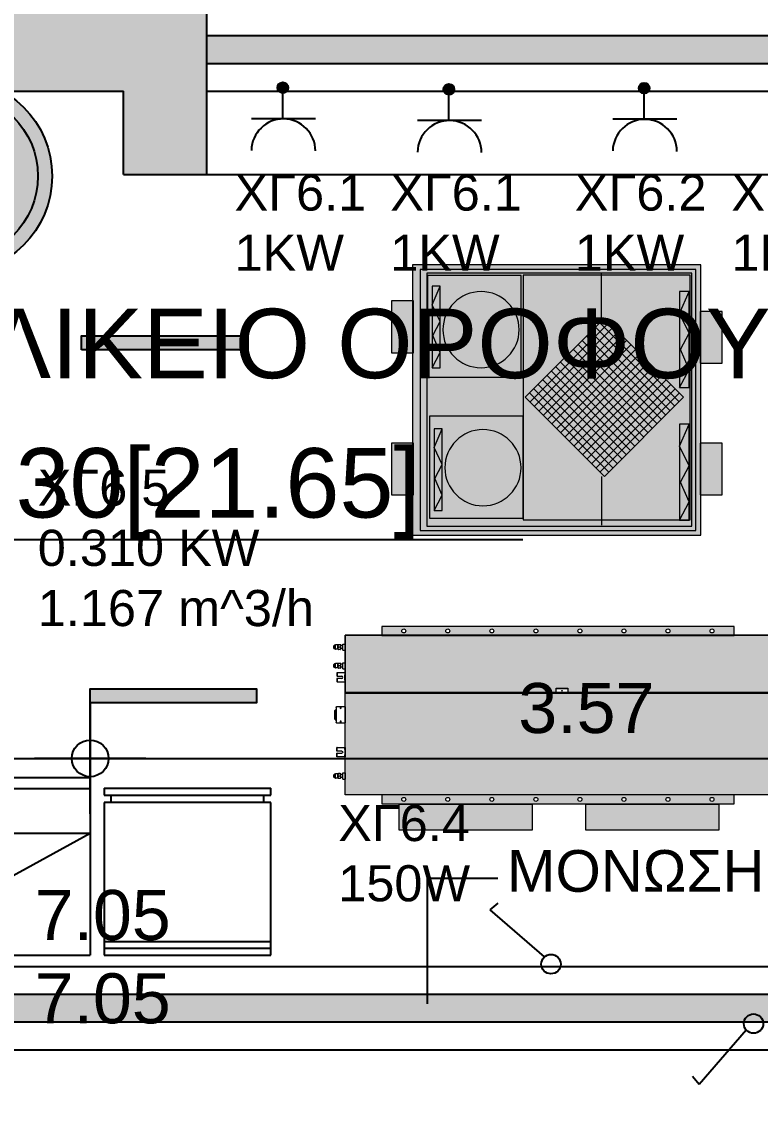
# Model space of a CAD drawing. Header units: metres. Extents: x -11 to 85, y -301 to 135.
# Drawn here: x 18.307 to 20.965, y 25.897 to 29.797 of the extents above; entities that cross this region are included whole.
import ezdxf

# ---------------------------------------------------------------- set-up
doc = ezdxf.new("R2010")
doc.units = ezdxf.units.M
doc.header["$LTSCALE"] = 0.036
doc.header["$PDMODE"] = 2
for name, color, linetype in [('arxitek corofos', 252, 'Continuous'), ('DIMBLK', 252, 'Continuous'), ('Epipla', 252, 'Continuous'), ('hatch color', 252, 'Continuous'), ('HLEK-SYMBOL', 3, 'Continuous'), ('HLEK_FL001_SYMBOLS', 230, 'Continuous'), ('KYKLOFORHTES', 152, 'Continuous'), ('Parathira', 252, 'Continuous'), ('SYMBOLA', 160, 'Continuous')]:
    doc.layers.add(name, color=color, linetype=linetype)
for name, color, linetype, lineweight in [('axel', 170, 'Continuous', 0), ('fan enallaktis', 162, 'Continuous', 0), ('fan enallaktis hatch', 141, 'Continuous', 0), ('fan klima vrv kanalati', 170, 'Continuous', 0)]:
    doc.layers.add(name, color=color, linetype=linetype, lineweight=lineweight)
doc.styles.add('COMU-N', font='arial.ttf')
doc.styles.get("Standard").update_dxf_attribs({"font": 'arial.ttf'})
doc.dimstyles.new('CADWDOT', dxfattribs={"dimscale": 0.1, "dimtxt": 1.8, "dimasz": 0.08, "dimexe": 2, "dimexo": 0, "dimgap": 0.09, "dimtad": 0, "dimrnd": 0.001, "dimzin": 0, "dimdsep": 46, "dimtxsty": 'Standard', "dimblk1": 'ARTDIM', "dimblk2": 'ARTDIM', "dimsah": 1, "dimcen": 0.09, "dimdle": 0.05, "dimse1": 1, "dimse2": 1, "dimadec": 0, "dimazin": 0, "dimtfac": 1, "dimtmove": 0, "dimatfit": 3, "dimldrblk": 'ARTDIM', "dimfxl": 2, "dimtvp": 0.9999, "dimtolj": 1, "dimtzin": 0, "dimarcsym": 0})

# ---------------------------------------------------------------- blocks, each defined once
blk = doc.blocks.new('ARTDIM')
at = {"layer": 'DIMBLK'}
for p, q in [((0, -24.9975), (0, 24.9975)), ((-24.9975, 0), (24.9975, 0))]:
    blk.add_line(p, q, dxfattribs=at)
blk.add_circle((0, 0), 8.25, dxfattribs=at)
blk = doc.blocks.new('*D525')
at = {"layer": 'arxitek corofos', "color": 0, "lineweight": -2}
blk.add_line((15.7617, 27.146), (18.5457, 27.146), dxfattribs=at)
at = {"layer": 'Defpoints', "color": 0, "transparency": 16777216}
for p in [(18.5537, 27.146), (15.7537, 27.0374), (18.5537, 27.0374)]:
    blk.add_point(p, dxfattribs=at)
at = {"layer": 'arxitek corofos', "color": 0, "lineweight": -2, "xscale": 0.008, "yscale": 0.008, "zscale": 0.008, "rotation": 180}
blk.add_blockref('ARTDIM', (15.7537, 27.146), dxfattribs=at)
at = {"layer": 'arxitek corofos', "color": 0, "lineweight": -2, "xscale": 0.008, "yscale": 0.008, "zscale": 0.008}
blk.add_blockref('ARTDIM', (18.5537, 27.146), dxfattribs=at)
at = {"layer": 'arxitek corofos', "color": 0, "insert": (17.1537, 27.326), "char_height": 0.18, "attachment_point": 5}
blk.add_mtext('\\A1;2.80', dxfattribs=at)
blk = doc.blocks.new('*D526')
at = {"layer": 'arxitek corofos', "color": 0, "lineweight": -2}
blk.add_line((18.5617, 27.146), (22.1157, 27.146), dxfattribs=at)
at = {"layer": 'Defpoints', "color": 0, "transparency": 16777216}
for p in [(22.1237, 27.146), (18.5537, 27.0774), (22.1237, 26.8724)]:
    blk.add_point(p, dxfattribs=at)
at = {"layer": 'arxitek corofos', "color": 0, "lineweight": -2, "xscale": 0.008, "yscale": 0.008, "zscale": 0.008, "rotation": 180}
blk.add_blockref('ARTDIM', (18.5537, 27.146), dxfattribs=at)
at = {"layer": 'arxitek corofos', "color": 0, "lineweight": -2, "xscale": 0.008, "yscale": 0.008, "zscale": 0.008}
blk.add_blockref('ARTDIM', (22.1237, 27.146), dxfattribs=at)
at = {"layer": 'arxitek corofos', "color": 0, "insert": (20.3387, 27.326), "char_height": 0.18, "attachment_point": 5}
blk.add_mtext('\\A1;3.57', dxfattribs=at)
blk = doc.blocks.new('A$C31130B1D')
at = {"layer": 'Epipla'}
for p, q in [((0, 0), (0.6, 0)), ((0, -0.55), (0, 0)), ((0.6, 0), (0.6, -0.55)), ((0, -0.025), (0.6, -0.025)), ((0, -0.05), (0.6, -0.05)), ((0.6, -0.55), (0, -0.55)), ((0, -0.601), (0, -0.576)), ((0, -0.576), (0.6, -0.576)), ((0.025, -0.55), (0.025, -0.576)), ((0.575, -0.55), (0.575, -0.576)), ((0.6, -0.576), (0.6, -0.601)), ((0, -0.601), (0.6, -0.601))]:
    blk.add_line(p, q, dxfattribs=at)
blk = doc.blocks.new('A$C0C6F19BE')
at = {"layer": 'Epipla'}
for p, q in [((0.68, 0.68), (3.48, 0.68)), ((3.48, 0.68), (3.48, 0.04)), ((0.64, 0.64), (3.48, 0.64)), ((0.68, 0.48), (3.48, 0.48)), ((2.68, 0.04), (3.48, 0.48)), ((0.04, 0.04), (3.48, 0.04))]:
    blk.add_line(p, q, dxfattribs=at)
at = {"layer": 'Parathira', "xscale": -1, "rotation": 180}
blk.add_blockref('A$C31130B1D', (3.53, 0.04), dxfattribs=at)
blk = doc.blocks.new('gJ6_a14')
at = {"linetype": 'Continuous'}
for p, q in [((-0.1176, 0.1119), (0.113, 0.1119)), ((0, 0.1119), (0, 0))]:
    blk.add_line(p, q, dxfattribs=at)
blk.add_arc((-0.0023, 0.2279), 0.1153, 180, 358.9566, dxfattribs=at)
blk = doc.blocks.new('*X1779')
at = {"color": 0}
for p, q in [((15.598, 2.587), (15.737, 2.727)), ((15.598, 2.622), (15.702, 2.727)), ((15.601, 2.607), (15.609, 2.616)), ((15.604, 2.646), (15.605, 2.647)), ((15.605, 2.559), (15.765, 2.719)), ((15.605, 2.577), (15.614, 2.585)), ((15.609, 2.652), (15.618, 2.66)), ((15.611, 2.547), (15.618, 2.554)), ((15.614, 2.621), (15.623, 2.63)), ((15.617, 2.536), (15.789, 2.707)), ((15.618, 2.59), (15.627, 2.599)), ((15.623, 2.665), (15.631, 2.674)), ((15.623, 2.559), (15.631, 2.568)), ((15.627, 2.634), (15.636, 2.643)), ((15.627, 2.528), (15.636, 2.537)), ((15.631, 2.603), (15.64, 2.612)), ((15.633, 2.516), (15.808, 2.691)), ((15.636, 2.678), (15.645, 2.687)), ((15.636, 2.572), (15.645, 2.581)), ((15.64, 2.647), (15.649, 2.656)), ((15.64, 2.541), (15.649, 2.55)), ((15.645, 2.616), (15.654, 2.625)), ((15.645, 2.51), (15.654, 2.519)), ((15.649, 2.691), (15.658, 2.7)), ((15.649, 2.585), (15.658, 2.594)), ((15.653, 2.501), (15.824, 2.672)), ((15.654, 2.66), (15.662, 2.669)), ((15.654, 2.554), (15.662, 2.563)), ((15.658, 2.63), (15.667, 2.638)), ((15.658, 2.523), (15.667, 2.532)), ((15.662, 2.705), (15.671, 2.714)), ((15.662, 2.599), (15.671, 2.607)), ((15.664, 2.494), (15.671, 2.501)), ((15.667, 2.674), (15.676, 2.683)), ((15.667, 2.568), (15.676, 2.577)), ((15.671, 2.643), (15.68, 2.652)), ((15.671, 2.537), (15.68, 2.546)), ((15.676, 2.718), (15.678, 2.721)), ((15.676, 2.489), (15.836, 2.648)), ((15.676, 2.612), (15.685, 2.621)), ((15.676, 2.506), (15.685, 2.515)), ((15.68, 2.687), (15.689, 2.696)), ((15.68, 2.581), (15.689, 2.59)), ((15.685, 2.656), (15.693, 2.665)), ((15.685, 2.55), (15.693, 2.559)), ((15.689, 2.625), (15.698, 2.634)), ((15.689, 2.519), (15.698, 2.528)), ((15.693, 2.7), (15.702, 2.709)), ((15.693, 2.594), (15.702, 2.603)), ((15.698, 2.669), (15.707, 2.678)), ((15.698, 2.563), (15.707, 2.572)), ((15.702, 2.638), (15.711, 2.647)), ((15.702, 2.532), (15.711, 2.541)), ((15.705, 2.482), (15.843, 2.62)), ((15.707, 2.714), (15.715, 2.722)), ((15.707, 2.607), (15.715, 2.616)), ((15.707, 2.501), (15.715, 2.51)), ((15.711, 2.683), (15.72, 2.691)), ((15.711, 2.577), (15.72, 2.585)), ((15.715, 2.652), (15.724, 2.66)), ((15.715, 2.546), (15.724, 2.554)), ((15.72, 2.727), (15.721, 2.728)), ((15.72, 2.621), (15.729, 2.63)), ((15.72, 2.515), (15.729, 2.523)), ((15.724, 2.696), (15.733, 2.705)), ((15.724, 2.59), (15.733, 2.599)), ((15.729, 2.665), (15.738, 2.674)), ((15.729, 2.559), (15.738, 2.568)), ((15.733, 2.634), (15.742, 2.643)), ((15.733, 2.528), (15.742, 2.537)), ((15.738, 2.709), (15.746, 2.718)), ((15.738, 2.603), (15.746, 2.612)), ((15.738, 2.497), (15.746, 2.506)), ((15.741, 2.482), (15.842, 2.584)), ((15.742, 2.678), (15.751, 2.687)), ((15.742, 2.572), (15.751, 2.581)), ((15.746, 2.647), (15.755, 2.656)), ((15.746, 2.541), (15.755, 2.55)), ((15.751, 2.722), (15.752, 2.724)), ((15.751, 2.616), (15.76, 2.625)), ((15.751, 2.51), (15.76, 2.519)), ((15.755, 2.691), (15.764, 2.7)), ((15.755, 2.585), (15.764, 2.594)), ((15.76, 2.66), (15.768, 2.669)), ((15.76, 2.554), (15.768, 2.563)), ((15.764, 2.63), (15.773, 2.638)), ((15.764, 2.523), (15.773, 2.532)), ((15.768, 2.705), (15.777, 2.714)), ((15.768, 2.599), (15.777, 2.607)), ((15.768, 2.493), (15.777, 2.501)), ((15.773, 2.674), (15.782, 2.683)), ((15.773, 2.568), (15.782, 2.577)), ((15.777, 2.643), (15.786, 2.652)), ((15.777, 2.537), (15.786, 2.546)), ((15.782, 2.612), (15.791, 2.621)), ((15.782, 2.506), (15.791, 2.515)), ((15.786, 2.687), (15.795, 2.696)), ((15.786, 2.581), (15.795, 2.59)), ((15.791, 2.656), (15.799, 2.665)), ((15.791, 2.55), (15.799, 2.559)), ((15.795, 2.625), (15.804, 2.634)), ((15.795, 2.519), (15.804, 2.528)), ((15.799, 2.594), (15.808, 2.603)), ((15.804, 2.669), (15.813, 2.678)), ((15.804, 2.563), (15.813, 2.572)), ((15.808, 2.638), (15.817, 2.647)), ((15.808, 2.532), (15.817, 2.541)), ((15.813, 2.607), (15.822, 2.616)), ((15.817, 2.577), (15.826, 2.585)), ((15.822, 2.652), (15.83, 2.66)), ((15.822, 2.546), (15.83, 2.554)), ((15.826, 2.621), (15.835, 2.63)), ((15.83, 2.59), (15.839, 2.599)), ((15.835, 2.559), (15.835, 2.56)), ((15.839, 2.634), (15.84, 2.635)), ((15.844, 2.603), (15.844, 2.603)), ((15.693, 2.488), (15.702, 2.497)), ((15.724, 2.484), (15.733, 2.493))]:
    blk.add_line(p, q, dxfattribs=at)
blk = doc.blocks.new('GJ6_A78')
at = {"layer": 'HLEK-SYMBOL', "color": 0, "linetype": 'Continuous'}
blk.add_circle((0, 0), 0.0989, dxfattribs=at)
at = {"layer": 'HLEK-SYMBOL', "color": 0, "xscale": 0.8, "yscale": 0.8, "zscale": 0.8}
blk.add_blockref('*X1779', (-12.576, -2.084), dxfattribs=at)
blk = doc.blocks.new('priza')
at = {"layer": 'HLEK_FL001_SYMBOLS', "rotation": 180}
blk.add_blockref('gJ6_a14', (87.4, -100.4952), dxfattribs=at)
at = {"layer": 'HLEK_FL001_SYMBOLS', "xscale": 0.1951472641207488, "yscale": 0.1951472641207488, "zscale": 0.1951472641207488}
blk.add_blockref('GJ6_A78', (87.4, -100.4953), dxfattribs=at)
blk = doc.blocks.new('*D1881')
at = {"layer": 'Defpoints', "color": 0, "transparency": 16777216}
for p in [(22.1237, 26.0974), (22.1237, 26.0974), (15.0737, 26.0894)]:
    blk.add_point(p, dxfattribs=at)
at = {"layer": 'HLEK_FL001_SYMBOLS', "color": 0, "lineweight": -2, "transparency": 16777216}
blk.add_line((15.0817, 26.0974), (22.1157, 26.0974), dxfattribs=at)
at = {"layer": 'HLEK_FL001_SYMBOLS', "color": 0, "lineweight": -2, "transparency": 16777216, "xscale": 0.008, "yscale": 0.008, "zscale": 0.008, "rotation": 180}
blk.add_blockref('ARTDIM', (15.0737, 26.0974), dxfattribs=at)
at = {"layer": 'HLEK_FL001_SYMBOLS', "color": 0, "lineweight": -2, "transparency": 16777216, "xscale": 0.008, "yscale": 0.008, "zscale": 0.008}
blk.add_blockref('ARTDIM', (22.1237, 26.0974), dxfattribs=at)
at = {"layer": 'HLEK_FL001_SYMBOLS', "color": 0, "transparency": 16777216, "insert": (18.5987, 26.2811), "char_height": 0.18, "attachment_point": 5}
blk.add_mtext('\\A1;7.05', dxfattribs=at)
blk = doc.blocks.new('*D1883')
at = {"layer": 'Defpoints', "color": 0, "transparency": 16777216}
for p in [(22.1237, 26.3974), (22.1237, 26.3974), (15.0737, 26.2974)]:
    blk.add_point(p, dxfattribs=at)
at = {"layer": 'HLEK_FL001_SYMBOLS', "color": 0, "lineweight": -2, "transparency": 16777216}
blk.add_line((15.0817, 26.3974), (22.1157, 26.3974), dxfattribs=at)
at = {"layer": 'HLEK_FL001_SYMBOLS', "color": 0, "lineweight": -2, "transparency": 16777216, "xscale": 0.008, "yscale": 0.008, "zscale": 0.008, "rotation": 180}
blk.add_blockref('ARTDIM', (15.0737, 26.3974), dxfattribs=at)
at = {"layer": 'HLEK_FL001_SYMBOLS', "color": 0, "lineweight": -2, "transparency": 16777216, "xscale": 0.008, "yscale": 0.008, "zscale": 0.008}
blk.add_blockref('ARTDIM', (22.1237, 26.3974), dxfattribs=at)
at = {"layer": 'HLEK_FL001_SYMBOLS', "color": 0, "transparency": 16777216, "insert": (18.5987, 26.5811), "char_height": 0.18, "attachment_point": 5}
blk.add_mtext('\\A1;7.05', dxfattribs=at)
blk = doc.blocks.new('led 23W')
at = {"layer": 'hatch color'}
blk.add_hatch(color=181, dxfattribs=at).paths.add_polyline_path([(101.2388, -6.7734), (101.2388, -6.7234), (101.8376, -6.7234), (101.8376, -6.7734)])
at = {"layer": 'HLEK_FL001_SYMBOLS'}
blk.add_lwpolyline([(101.2388, -6.7734), (101.2388, -6.7234), (101.8376, -6.7234), (101.8376, -6.7734)], close=True, dxfattribs=at)
blk = doc.blocks.new('gJ6_a1')
at = {"linetype": 'Continuous'}
for p, q in [((-0.2193, 0.2297), (-0.191, 0.2541)), ((-0.024, 0.0608), (-0.2193, 0.2297))]:
    blk.add_line(p, q, dxfattribs=at)
blk.add_circle((-0.0005, 0.0343), 0.0349, dxfattribs=at)
blk = doc.blocks.new('A$C5A126718')
at = {"layer": 'axel'}
for p, q in [((-0.0317, 0.0343), (-0.0317, 0.0321)), ((-0.0301, 0.0343), (-0.0317, 0.0343)), ((-0.0317, 0.0321), (-0.0317, 0.0236)), ((-0.0317, 0.0321), (-0.0301, 0.0321)), ((-0.0317, 0.0236), (-0.0301, 0.0236)), ((-0.0317, 0.0236), (-0.0317, 0.0214)), ((-0.0301, 0.0214), (-0.0317, 0.0214)), ((-0.0301, 0.0129), (-0.0317, 0.0129)), ((-0.0317, 0.0129), (-0.0317, 0.0107)), ((-0.0317, 0.0107), (-0.0301, 0.0107)), ((-0.0317, 0.0107), (-0.0317, 0.0021)), ((-0.0317, 0.0021), (-0.0301, 0.0021)), ((-0.0317, 0.0021), (-0.0317, 0)), ((-0.0301, 0), (-0.0317, 0)), ((-0.0012, 0.0343), (-0.0301, 0.0343)), ((-0.0301, 0.0343), (-0.0301, 0.0321)), ((-0.0301, 0.0321), (-0.0301, 0.0236)), ((-0.0301, 0.0236), (-0.0301, 0.0214)), ((-0.0301, 0.0214), (-0.0131, 0.0214)), ((-0.0301, 0.0129), (-0.0301, 0.0107)), ((-0.0131, 0.0129), (-0.0301, 0.0129)), ((-0.0301, 0.0107), (-0.0301, 0.0021)), ((-0.0301, 0.0021), (-0.0301, 0)), ((-0.0301, 0), (-0.0012, 0)), ((-0.0012, 0.0343), (0, 0.0343)), ((-0.0012, 0.0343), (-0.0012, 0.033)), ((-0.0012, 0.033), (-0.0012, 0.03)), ((-0.0012, 0.03), (-0.0012, 0.0271)), ((-0.0012, 0.0271), (0, 0.0271)), ((-0.0012, 0.027), (-0.0012, 0.0271)), ((-0.0012, 0.0073), (-0.0012, 0.027)), ((-0.0012, 0.0071), (-0.0012, 0.0073)), ((-0.0012, 0.0071), (0, 0.0071)), ((-0.0012, 0.0071), (-0.0012, 0.0043)), ((-0.0012, 0.0043), (-0.0012, 0.0013)), ((-0.0012, 0.0013), (-0.0012, 0)), ((-0.0012, 0), (0, 0)), ((0.0004, 0.0271), (0.0004, 0.0343)), ((0.0004, 0.0271), (0.0004, 0.0343)), ((0.0004, 0.0211), (0.0004, 0.0271)), ((0.0004, 0.0211), (0.0004, 0.0271)), ((0.0004, 0.0207), (0.0004, 0.0211)), ((0.0004, 0.0207), (0.0004, 0.0211)), ((0.0004, 0.0186), (0.0004, 0.0207)), ((0.0004, 0.0186), (0.0004, 0.0207)), ((0.0004, 0.0157), (0.0004, 0.0186)), ((0.0004, 0.0157), (0.0004, 0.0186)), ((0.0004, 0.0136), (0.0004, 0.0157)), ((0.0004, 0.0136), (0.0004, 0.0157)), ((0.0004, 0.0132), (0.0004, 0.0136)), ((0.0004, 0.0132), (0.0004, 0.0136)), ((0.0004, 0.0071), (0.0004, 0.0132)), ((0.0004, 0.0071), (0.0004, 0.0132)), ((0.0004, 0), (0.0004, 0.0071)), ((0.0004, 0), (0.0004, 0.0071))]:
    blk.add_line(p, q, dxfattribs=at)
blk.add_arc((-0.0131, 0.0171), 0.00429, 270, 90, dxfattribs=at)
blk = doc.blocks.new('A$C3A54651E')
at = {"layer": 'axel'}
for p, q in [((0.0091, 0.0228), (0, 0.0228)), ((0, 0.0228), (0, 0)), ((0.0091, 0), (0, 0)), ((0.0091, 0), (0.0091, 0.0228)), ((0.0091, 0.0171), (0.0162, 0.0171)), ((0.0091, 0.0057), (0.0162, 0.0057)), ((0.0162, 0.019), (0.0166, 0.0193)), ((0.0162, 0.0038), (0.0162, 0.019)), ((0.0162, 0.0038), (0.0166, 0.0035)), ((0.0166, 0.0035), (0.0166, 0.0193)), ((0.0166, 0.0193), (0.0184, 0.0193)), ((0.0166, 0.0035), (0.0184, 0.0035)), ((0.0184, 0.02), (0.0184, 0.0199)), ((0.0184, 0.02), (0.0184, 0.02)), ((0.0184, 0.0199), (0.0184, 0.0193)), ((0.0184, 0.0193), (0.0184, 0.0153)), ((0.0184, 0.0153), (0.0184, 0.0067)), ((0.0184, 0.0067), (0.0184, 0.0035)), ((0.0184, 0.0035), (0.0184, 0.0028)), ((0.0184, 0.0028), (0.0184, 0.0028)), ((0.0191, 0.0202), (0.0254, 0.0202)), ((0.0191, 0.0197), (0.0254, 0.0197)), ((0.0191, 0.0109), (0.0254, 0.0109)), ((0.0191, 0.0026), (0.0254, 0.0026)), ((0.0262, 0.0199), (0.0262, 0.02)), ((0.0262, 0.02), (0.0262, 0.02)), ((0.0262, 0.0182), (0.0262, 0.0199)), ((0.0262, 0.0153), (0.0262, 0.0182)), ((0.0262, 0.0182), (0.0284, 0.0182)), ((0.0262, 0.0067), (0.0262, 0.0153)), ((0.0262, 0.0046), (0.0262, 0.0067)), ((0.0262, 0.0028), (0.0262, 0.0046)), ((0.0262, 0.0046), (0.0284, 0.0046)), ((0.0262, 0.0028), (0.0262, 0.0028)), ((0.0284, 0.0193), (0.037, 0.0193)), ((0.0284, 0.0182), (0.0284, 0.0193)), ((0.0284, 0.0046), (0.0284, 0.0182)), ((0.0284, 0.0035), (0.0284, 0.0046)), ((0.0284, 0.0035), (0.037, 0.0035)), ((0.037, 0.0035), (0.037, 0.0193)), ((0.0373, 0.019), (0.037, 0.0193)), ((0.0373, 0.0037), (0.037, 0.0035)), ((0.0373, 0.0182), (0.0373, 0.019)), ((0.0373, 0.0046), (0.0373, 0.0182)), ((0.0373, 0.0182), (0.0403, 0.0182)), ((0.0373, 0.0037), (0.0373, 0.0046)), ((0.0373, 0.0046), (0.0403, 0.0046)), ((0.0403, 0.0046), (0.0403, 0.0182)), ((0.0423, 0.0162), (0.0403, 0.0182)), ((0.0423, 0.0066), (0.0403, 0.0046)), ((0.0423, 0.0066), (0.0423, 0.0162))]:
    blk.add_line(p, q, dxfattribs=at)
for points in [[(0.0191, 0.0202, 0.004311), (0.019, 0.0202, 0.005535), (0.0188, 0.0202, 0.007292), (0.0187, 0.0201, 0.009929), (0.0186, 0.0201), (0.0186, 0.0201, 0.019665), (0.0185, 0.02, 0.032685), (0.0184, 0.02, 0.060642), (0.0184, 0.02), (0.0184, 0.02)], [(0.0184, 0.0199, 0.159929), (0.0184, 0.0199, 0.090191), (0.0184, 0.0199, 0.0462), (0.0184, 0.0199, 0.02623), (0.0185, 0.0198), (0.0186, 0.0198, 0.013719), (0.0187, 0.0198, 0.009481), (0.0188, 0.0198, 0.006867), (0.0189, 0.0197, 0.005151), (0.0191, 0.0197)], [(0.0191, 0.0197, 0.015295), (0.0188, 0.0186, 0.017604), (0.0186, 0.0175), (0.0185, 0.0169, 0.02245), (0.0184, 0.0158), (0.0184, 0.0153)], [(0.0184, 0.0153, 0.023182), (0.0184, 0.0142, 0.022013), (0.0186, 0.0131), (0.0187, 0.0125, 0.017076), (0.0189, 0.0114), (0.0191, 0.0109)], [(0.0191, 0.0109, 0.016103), (0.0188, 0.0098, 0.018613), (0.0186, 0.0088), (0.0185, 0.0083, 0.023826), (0.0184, 0.0072), (0.0184, 0.0067)], [(0.0184, 0.0067, 0.024647), (0.0184, 0.0057, 0.023359), (0.0186, 0.0046), (0.0187, 0.0041, 0.018023), (0.0189, 0.0031), (0.0191, 0.0026)], [(0.0191, 0.0026, -0.004311), (0.019, 0.0026, -0.005535), (0.0188, 0.0026, -0.007292), (0.0187, 0.0027, -0.009929), (0.0186, 0.0027), (0.0186, 0.0027, -0.019665), (0.0185, 0.0027, -0.032685), (0.0184, 0.0028, -0.060642), (0.0184, 0.0028), (0.0184, 0.0028)], [(0.0262, 0.02, 0.102242), (0.0262, 0.02, 0.051435), (0.0261, 0.02, 0.028507), (0.0261, 0.0201, 0.01755), (0.026, 0.0201), (0.0259, 0.0201, 0.009159), (0.0258, 0.0201, 0.006785), (0.0257, 0.0202, 0.005184), (0.0255, 0.0202), (0.0254, 0.0202)], [(0.0254, 0.0197, 0.004812), (0.0256, 0.0197, 0.00636), (0.0258, 0.0198, 0.008685), (0.0259, 0.0198, 0.012384), (0.026, 0.0198), (0.0261, 0.0198, 0.023143), (0.0261, 0.0199, 0.039656), (0.0262, 0.0199, 0.07579), (0.0262, 0.0199, 0.144125), (0.0262, 0.0199)], [(0.0262, 0.0153, 0.023214), (0.0262, 0.0164, 0.02204), (0.026, 0.0175), (0.0259, 0.018, 0.017046), (0.0256, 0.0191), (0.0254, 0.0197)], [(0.0254, 0.0109, 0.01528), (0.0258, 0.012, 0.017585), (0.026, 0.013), (0.0261, 0.0136, 0.022468), (0.0262, 0.0147), (0.0262, 0.0153)], [(0.0262, 0.0067, 0.024685), (0.0262, 0.0078, 0.023392), (0.026, 0.0088), (0.0259, 0.0093, 0.017988), (0.0256, 0.0103), (0.0254, 0.0109)], [(0.0254, 0.0026, 0.016073), (0.0258, 0.0036, 0.018575), (0.026, 0.0046), (0.0261, 0.0052, 0.023861), (0.0262, 0.0062), (0.0262, 0.0067)], [(0.0262, 0.0028, -0.102242), (0.0262, 0.0028, -0.051435), (0.0261, 0.0028, -0.028507), (0.0261, 0.0027, -0.01755), (0.026, 0.0027), (0.0259, 0.0027, -0.009159), (0.0258, 0.0026, -0.006785), (0.0257, 0.0026, -0.005184), (0.0255, 0.0026), (0.0254, 0.0026)]]:
    blk.add_lwpolyline(points, format="xyb", dxfattribs=at)
blk = doc.blocks.new('A$C531E15D6')
at = {"layer": 'axel'}
for p, q in [((-0.0003, 0.0241), (-0.0003, -0.0359)), ((-0.0003, 0.0241), (0.0009, 0.0241)), ((-0.0003, 0.0134), (0, 0.0134)), ((-0.0003, 0.0113), (0, 0.0113)), ((-0.0003, 0.0066), (-0.0003, 0.0031)), ((-0.0003, 0.0066), (-0.0003, 0.0031)), ((0, 0.0059), (-0.0003, 0.0059)), ((-0.0003, 0.0031), (-0.0003, -0.0276)), ((0.0021, 0.0241), (0, 0.022)), ((0, 0.0059), (0, 0.022)), ((0, -0.0059), (0, 0.0059)), ((0, -0.0059), (0, 0.0059)), ((0.0012, 0.0241), (0.0009, 0.0241)), ((0.0012, 0.0241), (0.0009, 0.0241)), ((0.0012, 0.0241), (0.0021, 0.0241)), ((0.0021, 0.0241), (0.0321, 0.0241)), ((0.0021, 0.0241), (0.0321, 0.0241)), ((0.0321, 0.0241), (0.0343, 0.022)), ((0.0343, 0.022), (0.0343, 0.0134)), ((0.0343, 0.022), (0.0343, 0.0134)), ((0.0343, 0.0134), (0.0343, -0.0251)), ((0.0343, 0.0134), (0.0343, -0.0251)), ((0.038, 0.0127), (0.0343, 0.0128)), ((0.0347, 0.0056), (0.0343, 0.0056)), ((0.0347, 0.0056), (0.0347, -0.0059)), ((0.0357, 0.0099), (0.0357, 0.0045)), ((0.04, 0.0099), (0.0357, 0.0099)), ((0.0357, 0.0045), (0.0357, 0.0038)), ((0.0357, 0.0045), (0.0357, 0.0038)), ((0.0357, 0.0038), (0.0357, -0.0059)), ((0.0357, 0.0038), (0.0357, -0.0059)), ((0.038, 0.0127), (0.038, 0.0099)), ((0.04, 0.0099), (0.04, -0.0059)), ((0, -0.0176), (-0.0003, -0.0176)), ((-0.0003, -0.023), (0, -0.023)), ((-0.0003, -0.0251), (0, -0.0251)), ((-0.0003, -0.0276), (-0.0003, -0.0312)), ((-0.0003, -0.0276), (-0.0003, -0.0312)), ((-0.0003, -0.0359), (0.0021, -0.0359)), ((0, -0.0176), (0, -0.0059)), ((0, -0.0176), (0, -0.0059)), ((0, -0.0337), (0, -0.0176)), ((0.0021, -0.0359), (0, -0.0337)), ((0.0321, -0.0359), (0.0021, -0.0359)), ((0.0321, -0.0359), (0.0021, -0.0359)), ((0.0343, -0.0337), (0.0321, -0.0359)), ((0.0347, -0.0173), (0.0343, -0.0173)), ((0.038, -0.0244), (0.0343, -0.0245)), ((0.0343, -0.0251), (0.0343, -0.0337)), ((0.0343, -0.0251), (0.0343, -0.0337)), ((0.0347, -0.0059), (0.0347, -0.0173)), ((0.0357, -0.0059), (0.0357, -0.0155)), ((0.0357, -0.0059), (0.0357, -0.0155)), ((0.0357, -0.0155), (0.0357, -0.0162)), ((0.0357, -0.0155), (0.0357, -0.0162)), ((0.0357, -0.0162), (0.0357, -0.0216)), ((0.04, -0.0216), (0.0357, -0.0216)), ((0.038, -0.0244), (0.038, -0.0216)), ((0.04, -0.0059), (0.04, -0.0216))]:
    blk.add_line(p, q, dxfattribs=at)
for centre, radius in [((0.0171, 0.0199), 0.00214), ((0.0171, 0.0199), 0.00111), ((0.0171, -0.0316), 0.00214), ((0.0171, -0.0316), 0.00111)]:
    blk.add_circle(centre, radius, dxfattribs=at)
for centre, radius, start, end in [((0.0321, 0.022), 0.00214, 0, 90), ((0.0346, 0.0045), 0.00107, 0, 89.5416), ((0.0321, -0.0337), 0.00214, 270, 0), ((0.0346, -0.0162), 0.00107, 270.4584, 0)]:
    blk.add_arc(centre, radius, start, end, dxfattribs=at)
blk = doc.blocks.new('kanalati vrv')
at = {"layer": 'axel'}
for color, points in [(151, [(1068.1328, -84.0076), (1068.1328, -84.0345), (1068.1328, -84.0345), (1068.1328, -84.0527), (1068.1328, -84.0527), (1068.1328, -84.0905), (1068.1328, -84.0905), (1068.1328, -84.1087), (1068.1328, -84.1087), (1068.1328, -84.1208), (1068.1328, -84.1208), (1068.1328, -84.1265), (1068.1328, -84.1313), (1068.1328, -84.1316), (1068.1328, -84.1356), (1068.1328, -84.1425), (1068.1328, -84.1482), (1068.1328, -84.1482), (1068.1328, -84.1787), (1068.7649, -84.1787), (1068.7649, -84.167), (1068.8003, -84.167), (1068.8003, -84.1787), (1069.4098, -84.1787), (1069.4098, -84.1482), (1069.4092, -84.1482), (1069.4092, -84.1425), (1069.4092, -84.1376), (1069.4092, -84.1333), (1069.4092, -84.1313), (1069.4092, -84.1265), (1069.4092, -84.1208), (1069.4098, -84.1208), (1069.4098, -84.0076)]), (150, [(1069.4098, -84.4866), (1069.4098, -84.3724), (1069.4092, -84.3724), (1069.4092, -84.3667), (1069.4092, -84.3618), (1069.4092, -84.3615), (1069.4092, -84.3575), (1069.4092, -84.3507), (1069.4092, -84.345), (1069.4098, -84.345), (1069.4098, -84.1815), (1068.5259, -84.1815), (1068.1356, -84.1815), (1068.1356, -84.1815), (1068.1329, -84.1815), (1068.1329, -84.4866)]), (151, [(1068.6935, -84.5923), (1068.6935, -84.5146), (1068.2945, -84.5146), (1068.2945, -84.5923)]), (151, [(1068.854, -84.5146), (1068.854, -84.5923), (1069.2529, -84.5923), (1069.2529, -84.5146)])]:
    blk.add_hatch(color=color, dxfattribs=at).paths.add_polyline_path(points)
h = blk.add_hatch(color=211, dxfattribs=at)
h.paths.add_polyline_path([(1068.2422, -83.982), (1068.2422, -84.0084), (1069.2982, -84.0084), (1069.2982, -83.982)])
h.paths.add_polyline_path([(1068.7042, -84.0011, -1), (1068.7042, -83.9893, -1)], flags=16)
h.paths.add_polyline_path([(1068.8362, -83.9893, -1), (1068.8362, -84.0011, -1)], flags=16)
h.paths.add_polyline_path([(1068.5722, -84.0011, -1), (1068.5722, -83.9893, -1)], flags=16)
h.paths.add_polyline_path([(1068.9682, -83.9893, -1), (1068.9682, -84.0011, -1)], flags=16)
h.paths.add_polyline_path([(1068.4402, -84.0011, -1), (1068.4402, -83.9893, -1)], flags=16)
h.paths.add_polyline_path([(1069.1002, -83.9893, -1), (1069.1002, -84.0011, -1)], flags=16)
h.paths.add_polyline_path([(1068.3082, -84.0011, -1), (1068.3082, -83.9893, -1)], flags=16)
h.paths.add_polyline_path([(1069.2322, -83.9893, -1), (1069.2322, -84.0011, -1)], flags=16)
h = blk.add_hatch(color=211, dxfattribs=at)
h.paths.add_polyline_path([(1068.2422, -84.4871), (1068.2422, -84.5135), (1069.2982, -84.5135), (1069.2982, -84.4871)])
h.paths.add_polyline_path([(1068.7042, -84.5062, -1), (1068.7042, -84.4944, -1)], flags=16)
h.paths.add_polyline_path([(1068.8362, -84.4944, -1), (1068.8362, -84.5062, -1)], flags=16)
h.paths.add_polyline_path([(1068.5722, -84.5062, -1), (1068.5722, -84.4944, -1)], flags=16)
h.paths.add_polyline_path([(1068.9682, -84.4944, -1), (1068.9682, -84.5062, -1)], flags=16)
h.paths.add_polyline_path([(1068.4402, -84.5062, -1), (1068.4402, -84.4944, -1)], flags=16)
h.paths.add_polyline_path([(1069.1002, -84.4944, -1), (1069.1002, -84.5062, -1)], flags=16)
h.paths.add_polyline_path([(1068.3082, -84.5062, -1), (1068.3082, -84.4944, -1)], flags=16)
h.paths.add_polyline_path([(1069.2322, -84.4944, -1), (1069.2322, -84.5062, -1)], flags=16)
for p, q in [((1068.7649, -84.167), (1068.8003, -84.167)), ((1068.7649, -84.1787), (1068.7649, -84.167)), ((1068.8003, -84.1687), (1068.7649, -84.1687)), ((1068.8003, -84.167), (1068.8003, -84.1787)), ((1068.1328, -84.1787), (1068.5629, -84.1787)), ((1068.5259, -84.1799), (1068.1328, -84.1799)), ((1068.5259, -84.1802), (1068.1328, -84.1802)), ((1068.5259, -84.1815), (1068.1356, -84.1815)), ((1069.4098, -84.1799), (1068.524, -84.1799)), ((1069.4098, -84.1802), (1068.5259, -84.1802)), ((1069.4098, -84.1815), (1068.5259, -84.1815)), ((1068.5613, -84.1787), (1069.4098, -84.1787)), ((1068.7649, -84.1787), (1068.7649, -84.1799)), ((1068.8003, -84.1787), (1068.8003, -84.1799))]:
    blk.add_line(p, q, dxfattribs=at)
for points in [[(1069.4098, -84.0076), (1068.1328, -84.0076), (1068.1328, -84.1787), (1069.4098, -84.1787)], [(1069.4098, -84.4866), (1068.1328, -84.4866), (1068.1328, -84.0076), (1069.4098, -84.0076)], [(1069.4098, -84.4866), (1068.1329, -84.4866), (1068.1329, -84.1815), (1069.4098, -84.1815)]]:
    blk.add_lwpolyline(points, close=True, dxfattribs=at)
at = {"layer": 'axel', "linetype": 'Continuous'}
for points in [[(1069.2982, -83.982), (1068.2422, -83.982), (1068.2422, -84.0084), (1069.2982, -84.0084)], [(1069.2982, -84.4871), (1068.2422, -84.4871), (1068.2422, -84.5135), (1069.2982, -84.5135)]]:
    blk.add_lwpolyline(points, close=True, dxfattribs=at)
for centre in [(1068.3082, -83.9952), (1068.4402, -83.9952), (1068.5722, -83.9952), (1068.7042, -83.9952), (1068.8362, -83.9952), (1068.9682, -83.9952), (1069.1002, -83.9952), (1069.2322, -83.9952), (1068.3082, -84.5003), (1068.4402, -84.5003), (1068.5722, -84.5003), (1068.7042, -84.5003), (1068.8362, -84.5003), (1068.9682, -84.5003), (1069.1002, -84.5003), (1069.2322, -84.5003)]:
    blk.add_circle(centre, 0.00591, dxfattribs=at)
at = {"layer": 'axel'}
blk.add_circle((1068.7826, -84.1744), 0.000886, dxfattribs=at)
at = {"layer": 'fan klima vrv kanalati'}
for points in [[(1068.2945, -84.5146), (1068.6935, -84.5146), (1068.6935, -84.5923), (1068.2945, -84.5923)], [(1068.854, -84.5146), (1069.2529, -84.5146), (1069.2529, -84.5923), (1068.854, -84.5923)]]:
    blk.add_lwpolyline(points, close=True, dxfattribs=at)
for name, p, xscale, yscale, zscale in [('A$C3A54651E', (1068.1328, -84.0527), -0.8000000000029104, 0.7999999999992724, 0.799999999999983), ('A$C3A54651E', (1068.1328, -84.1087), -0.8000000000029104, 0.7999999999992724, 0.799999999999983), ('A$C5A126718', (1068.1325, -84.1482), 0.8000000000029104, 0.8000000000029104, 0.8000000000029104), ('A$C5A126718', (1069.4095, -84.1482), -0.8000000000029104, 0.7999999999992724, 0.799999999999983), ('A$C531E15D6', (1068.1326, -84.2419), -0.8000000000029104, 0.7999999999992724, 0.799999999999983), ('A$C3A54651E', (1068.1328, -84.4393), -0.8000000000029104, 0.7999999999992724, 0.799999999999983)]:
    blk.add_blockref(name, p, dxfattribs=dict(xscale=xscale, yscale=yscale, zscale=zscale))
at = {"rotation": 180}
for p, xscale, yscale, zscale in [((1068.1325, -84.345), -0.8000000000029104, 0.7999999999992724, 0.799999999999983), ((1069.4095, -84.345), 0.8000000000029104, 0.8000000000029104, 0.8000000000029104)]:
    blk.add_blockref('A$C5A126718', p, dxfattribs=dict(at, xscale=xscale, yscale=yscale, zscale=zscale))
blk = doc.blocks.new('gY1_a36')
at = {"layer": 'SYMBOLA', "color": 0}
blk.add_solid([(0.15, 0.075), (0.15, -0.075), (0, 0)], dxfattribs=at)
blk = doc.blocks.new('gY1_a40')
at = {"layer": 'SYMBOLA'}
for points in [[(0.15, 0.075), (0.15, -0.075), (0, 0)], [(0.0099, 0), (0.3099, 0.075), (0.2849, 0)], [(0.3099, -0.075), (0.2849, 0), (0.0099, 0)]]:
    blk.add_solid(points, dxfattribs=at)
blk = doc.blocks.new('fan enallaktis')
at = {"layer": 'fan enallaktis hatch'}
for points in [[(-1.2878, 0.0641), (-0.0609, 0.0641), (-0.0609, 1.2155), (-1.2878, 1.2155), (-1.2878, 1.0449), (-1.2842, 1.0449), (-1.2842, 0.824), (-1.2878, 0.824)], [(-1.2878, 0.439), (-1.2842, 0.439), (-1.2842, 0.2181), (-1.2878, 0.2181), (-1.2878, 0.0641), (-0.0609, 0.0641), (-0.0609, 1.2155), (-1.2878, 1.2155)], [(-1.2878, 0.0641), (-0.0609, 0.0641), (-0.0609, 0.824), (-0.0627, 0.824), (-0.0627, 1.0449), (-0.0609, 1.0449), (-0.0609, 1.2155), (-1.2878, 1.2155)], [(-1.2878, 0.0641), (-0.0609, 0.0641), (-0.0609, 0.263), (-0.0627, 0.263), (-0.0627, 0.4839), (-0.0609, 0.4839), (-0.0609, 1.2155), (-1.2878, 1.2155)], [(-1.2878, 0.0641), (-0.0609, 0.0641), (-0.0609, 0.824), (-0.0627, 0.824), (-0.0627, 1.0449), (-0.0609, 1.0449), (-0.0609, 1.2155), (-1.2878, 1.2155)], [(-1.2878, 0.0641), (-0.0609, 0.0641), (-0.0609, 1.2155), (-1.2878, 1.2155), (-1.2878, 1.0449), (-1.2842, 1.0449), (-1.2842, 0.824), (-1.2878, 0.824)], [(-1.1961, 0.8431), (-1.1619, 0.9144), (-1.1933, 0.9743), (-1.1619, 1.0456), (-1.1961, 1.1112)], [(-1.1619, 1.0456), (-1.1619, 1.1112), (-1.1961, 1.1112)], [(-0.151, 0.8366), (-0.1107, 0.9204), (-0.1476, 0.9909), (-0.1107, 1.0748), (-0.1503, 1.1507), (-0.151, 1.1507)], [(-0.1107, 1.0748), (-0.1107, 1.1507), (-0.1503, 1.1507)], [(-0.8257, 0.9287, 1), (-1.1502, 0.9287, 1)], [(-0.1107, 1.0748), (-0.1476, 0.9909), (-0.1107, 0.9204)], [(-1.2878, 1.0449), (-1.377, 1.0449), (-1.377, 0.824), (-1.2878, 0.824)], [(-1.1933, 0.9743), (-1.1619, 0.9144), (-1.1619, 1.0456)], [(-0.0609, 0.824), (0.0301, 0.824), (0.0301, 1.0449), (-0.0609, 1.0449)], [(-1.1619, 0.9144), (-1.1961, 0.8431), (-1.1619, 0.7633)], [(-0.1107, 0.9204), (-0.151, 0.8366), (-0.1107, 0.7426)], [(-1.1961, 0.7633), (-1.1619, 0.7633), (-1.1961, 0.8431)], [(-0.151, 0.8366), (-0.151, 0.7426), (-0.1107, 0.7426)], [(-0.151, 0.2717), (-0.1107, 0.3556), (-0.1476, 0.426), (-0.1107, 0.5099), (-0.151, 0.5871)], [(-0.1107, 0.5871), (-0.151, 0.5871), (-0.1107, 0.5099)], [(-0.1107, 0.5099), (-0.1476, 0.426), (-0.1107, 0.3556)], [(-0.0609, 0.263), (0.0301, 0.263), (0.0301, 0.4839), (-0.0609, 0.4839)], [(-1.2878, 0.439), (-1.377, 0.439), (-1.377, 0.2181), (-1.2878, 0.2181)], [(-0.1107, 0.1778), (-0.1107, 0.3556), (-0.151, 0.2717)], [(-0.151, 0.1778), (-0.1107, 0.1778), (-0.151, 0.2717)]]:
    blk.add_hatch(color=256, dxfattribs=at).paths.add_polyline_path(points)
h = blk.add_hatch(color=256, dxfattribs=at)
h.paths.add_polyline_path([(-1.2878, 1.0449), (-1.2842, 1.0449), (-1.2842, 0.824), (-1.2878, 0.824), (-1.2878, 0.439), (-1.2842, 0.439), (-1.2842, 0.2181), (-1.2878, 0.2181), (-1.2878, 0.0641), (-0.0609, 0.0641), (-0.0609, 0.263), (-0.0627, 0.263), (-0.0627, 0.4839), (-0.0609, 0.4839), (-0.0609, 0.824), (-0.0627, 0.824), (-0.0627, 1.0449), (-0.0609, 1.0449), (-0.0609, 1.2155), (-1.2878, 1.2155)])
h.paths.add_polyline_path([(-1.2551, 0.0851), (-0.0819, 0.0851), (-0.0819, 1.1956), (-1.2551, 1.1956)], flags=16)
h.paths.add_polyline_path([(-1.2265, 1.178), (-0.0987, 1.178), (-0.0987, 0.0995), (-1.2265, 0.0995)], flags=0)
h.paths.add_polyline_path([(-1.2161, 1.1431), (-0.8172, 1.1431), (-0.8172, 1.1507), (-0.151, 1.1507), (-0.151, 1.1519), (-0.1058, 1.1519), (-0.1058, 0.1091), (-0.8172, 0.1091), (-0.8172, 0.7097), (-1.2161, 0.7097)], flags=0)
h.paths.add_polyline_path([(-1.1961, 1.1112), (-1.1619, 1.1112), (-1.1619, 0.7633), (-1.1961, 0.7633)], flags=0)
h.paths.add_polyline_path([(-0.8257, 0.9287, -1), (-1.1502, 0.9287, -1)], flags=0)
h.paths.add_polyline_path([(-1.0821, 1.0511), (-0.8379, 0.929), (-1.0821, 0.8069)], flags=0)
h.paths.add_polyline_path([(-1.2243, 0.5433), (-0.825, 0.5433), (-0.825, 0.1098), (-1.2243, 0.1098)], flags=0)
h.paths.add_polyline_path([(-1.2043, 0.5031), (-1.1701, 0.5031), (-1.1701, 0.1552), (-1.2043, 0.1552)], flags=0)
h.paths.add_polyline_path([(-0.8339, 0.3409, -1), (-1.1583, 0.3409, -1)], flags=0)
h.paths.add_polyline_path([(-0.4706, 0.966), (-0.1336, 0.629), (-0.4706, 0.292), (-0.8077, 0.629)], flags=0)
h.paths.add_polyline_path([(-0.7696, 0.6299), (-0.4704, 0.9291), (-0.1713, 0.6299), (-0.4704, 0.3308)], flags=0)
h.paths.add_polyline_path([(-0.7338, 0.6309), (-0.4704, 0.8942), (-0.2071, 0.6309), (-0.4704, 0.3676)], flags=0)
h.paths.add_polyline_path([(-0.6954, 0.6324), (-0.4704, 0.8574), (-0.2455, 0.6324), (-0.4704, 0.4075)], flags=0)
h.paths.add_polyline_path([(-0.657, 0.6309), (-0.4704, 0.8175), (-0.2838, 0.6309), (-0.4704, 0.4443)], flags=0)
h.paths.add_polyline_path([(-0.6204, 0.6307), (-0.4704, 0.7807), (-0.3205, 0.6307), (-0.4704, 0.4807)], flags=0)
h.paths.add_polyline_path([(-0.5838, 0.6309), (-0.4704, 0.7442), (-0.3571, 0.6309), (-0.4704, 0.5176)], flags=0)
h.paths.add_polyline_path([(-0.5454, 0.6324), (-0.4704, 0.7074), (-0.3955, 0.6324), (-0.4704, 0.5574)], flags=0)
h.paths.add_polyline_path([(-0.5071, 0.6309), (-0.4704, 0.6675), (-0.4338, 0.6309), (-0.4704, 0.5943)], flags=0)
h.paths.add_polyline_path([(-0.9019, 0.4626), (-0.9019, 0.2185), (-1.1461, 0.3405)], flags=0)
h.paths.add_polyline_path([(-0.151, 0.5871), (-0.1107, 0.5871), (-0.1107, 0.1778), (-0.151, 0.1778)], flags=0)
h = blk.add_hatch(color=256, dxfattribs=at)
h.paths.add_polyline_path([(-1.2161, 0.7097), (-1.2161, 1.1431), (-0.8172, 1.1431), (-0.8172, 1.1507), (-0.151, 1.1507), (-0.151, 1.1519), (-0.1107, 1.1519), (-0.1107, 1.1507), (-0.1058, 1.1507), (-0.1058, 0.1091), (-0.4829, 0.1091), (-0.4829, 0.0995), (-0.0987, 0.0995), (-0.0987, 1.178), (-1.2265, 1.178), (-1.2265, 0.0995), (-0.4829, 0.0995), (-0.4829, 0.1091), (-0.8172, 0.1091), (-0.8172, 0.7097)])
h.paths.add_polyline_path([(-0.825, 0.5433), (-0.825, 0.1098), (-1.2243, 0.1098), (-1.2243, 0.5433)], flags=16)
h.paths.add_polyline_path([(-1.1701, 0.5031), (-1.1701, 0.1552), (-1.2043, 0.1552), (-1.2043, 0.5031)], flags=0)
h.paths.add_polyline_path([(-0.8339, 0.3409, -1), (-1.1583, 0.3409, -1)], flags=0)
h.paths.add_polyline_path([(-0.9019, 0.4626), (-0.9019, 0.2185), (-1.1461, 0.3405)], flags=0)
h = blk.add_hatch(color=256, dxfattribs=at)
h.paths.add_polyline_path([(-0.8172, 0.1091), (-0.1058, 0.1091), (-0.1058, 1.1507), (-0.8168, 1.1507), (-0.8168, 0.7097), (-0.8172, 0.7097)])
h.paths.add_polyline_path([(-0.8257, 0.9287, 1), (-1.1502, 0.9287, 1)])
h.paths.add_polyline_path([(-0.8379, 0.929), (-1.0821, 0.8069), (-1.0821, 1.0511)], flags=16)
h.paths.add_polyline_path([(-1.1619, 1.1112), (-1.1619, 0.7633), (-1.1961, 0.7633), (-1.1961, 1.1112)])
h = blk.add_hatch(color=256, dxfattribs=at)
h.paths.add_polyline_path([(-0.8168, 1.1507), (-0.8168, 0.7097), (-0.8172, 0.7097), (-0.8172, 0.1091), (-0.1058, 0.1091), (-0.1058, 0.7426), (-0.151, 0.7426), (-0.151, 1.1507)])
h.paths.add_polyline_path([(-0.4706, 0.966), (-0.1336, 0.629), (-0.4706, 0.292), (-0.8077, 0.629)], flags=16)
h.paths.add_polyline_path([(-0.4704, 0.9291), (-0.1713, 0.6299), (-0.4704, 0.3308), (-0.7696, 0.6299)], flags=0)
h.paths.add_polyline_path([(-0.4704, 0.8942), (-0.2071, 0.6309), (-0.4704, 0.3676), (-0.7338, 0.6309)], flags=0)
h.paths.add_polyline_path([(-0.2455, 0.6324), (-0.4704, 0.4075), (-0.6954, 0.6324), (-0.4704, 0.8574)], flags=0)
h.paths.add_polyline_path([(-0.2838, 0.6309), (-0.4704, 0.4443), (-0.657, 0.6309), (-0.4704, 0.8175)], flags=0)
h.paths.add_polyline_path([(-0.3205, 0.6307), (-0.4704, 0.4807), (-0.6204, 0.6307), (-0.4704, 0.7807)], flags=0)
h.paths.add_polyline_path([(-0.3571, 0.6309), (-0.4704, 0.5176), (-0.5838, 0.6309), (-0.4704, 0.7442)], flags=0)
h.paths.add_polyline_path([(-0.3955, 0.6324), (-0.4704, 0.5574), (-0.5454, 0.6324), (-0.4704, 0.7074)], flags=0)
h.paths.add_polyline_path([(-0.4338, 0.6309), (-0.4704, 0.5943), (-0.5071, 0.6309), (-0.4704, 0.6675)], flags=0)
h.paths.add_polyline_path([(-0.151, 0.5871), (-0.1107, 0.5871), (-0.1107, 0.1778), (-0.151, 0.1778)], flags=16)
h = blk.add_hatch(color=256, dxfattribs=at)
h.paths.add_polyline_path([(-1.2243, 0.1098), (-0.825, 0.1098), (-0.825, 0.5433), (-1.2243, 0.5433)])
h.paths.add_polyline_path([(-0.8339, 0.3409, 1), (-1.1583, 0.3409, 1)], flags=16)
h.paths.add_polyline_path([(-1.1461, 0.3405), (-0.9019, 0.4626), (-0.9019, 0.2185)], flags=0)
at = {"layer": 'fan enallaktis'}
for p, q in [((-0.4829, 0.966), (-0.4829, 1.173)), ((-1.1961, 1.1112), (-1.1619, 1.0456)), ((-0.151, 1.1519), (-0.1107, 1.0748)), ((-0.1107, 1.0748), (-0.1476, 0.9909)), ((-1.1619, 1.0456), (-1.1933, 0.9743)), ((-1.1933, 0.9743), (-1.1619, 0.9144)), ((-0.1476, 0.9909), (-0.1107, 0.9204)), ((-0.7877, 0.6119), (-0.4516, 0.9479)), ((-0.7702, 0.5944), (-0.4342, 0.9305)), ((-0.5057, 0.9295), (-0.1697, 0.5934)), ((-0.4883, 0.947), (-0.1522, 0.6109)), ((-1.1619, 0.9144), (-1.1961, 0.8431)), ((-0.7518, 0.576), (-0.4157, 0.9121)), ((-0.7319, 0.5561), (-0.3958, 0.8921)), ((-0.5441, 0.8912), (-0.208, 0.5551)), ((-0.5241, 0.9111), (-0.1881, 0.575)), ((-0.1107, 0.9204), (-0.151, 0.8366)), ((-1.1961, 0.8431), (-1.1619, 0.7633)), ((-0.7135, 0.5376), (-0.3774, 0.8737)), ((-0.6953, 0.5194), (-0.3592, 0.8555)), ((-0.6768, 0.501), (-0.3408, 0.8371)), ((-0.5991, 0.8361), (-0.2631, 0.5)), ((-0.5807, 0.8545), (-0.2446, 0.5185)), ((-0.5625, 0.8727), (-0.2264, 0.5367)), ((-0.151, 0.8366), (-0.1107, 0.7426)), ((-0.6569, 0.4811), (-0.3208, 0.8171)), ((-0.6385, 0.4627), (-0.3024, 0.7987)), ((-0.6375, 0.7978), (-0.3014, 0.4617)), ((-0.6191, 0.8162), (-0.283, 0.4801)), ((-0.6941, 0.7412), (-0.358, 0.4051)), ((-0.6741, 0.7611), (-0.338, 0.4251)), ((-0.6557, 0.7795), (-0.3196, 0.4435)), ((-0.6203, 0.4444), (-0.2842, 0.7805)), ((-0.6019, 0.426), (-0.2658, 0.7621)), ((-0.5819, 0.4061), (-0.2458, 0.7422)), ((-0.7307, 0.7046), (-0.3946, 0.3685)), ((-0.7125, 0.7228), (-0.3764, 0.3867)), ((-0.5635, 0.3877), (-0.2274, 0.7237)), ((-0.5453, 0.3695), (-0.2092, 0.7055)), ((-0.7875, 0.6478), (-0.4514, 0.3117)), ((-0.7691, 0.6662), (-0.433, 0.3301)), ((-0.7491, 0.6861), (-0.413, 0.3501)), ((-0.5269, 0.351), (-0.1908, 0.6871)), ((-0.5069, 0.3311), (-0.1708, 0.6672)), ((-0.4885, 0.3127), (-0.1524, 0.6488)), ((-0.151, 0.5871), (-0.1107, 0.5099)), ((-0.1107, 0.5099), (-0.1476, 0.426)), ((-1.2043, 0.5031), (-1.1701, 0.4376)), ((-1.1701, 0.4376), (-1.2014, 0.3663)), ((-0.1476, 0.426), (-0.1107, 0.3556)), ((-1.2014, 0.3663), (-1.1701, 0.3064)), ((-0.1107, 0.3556), (-0.151, 0.2717)), ((-1.1701, 0.3064), (-1.2043, 0.2351)), ((-0.4829, 0.292), (-0.4829, 0.0996)), ((-1.2043, 0.2351), (-1.1701, 0.1552)), ((-0.151, 0.2717), (-0.1107, 0.1778))]:
    blk.add_line(p, q, dxfattribs=at)
for points in [[(-1.2878, 1.2155), (-0.0609, 1.2155), (-0.0609, 0.0641), (-1.2878, 0.0641)], [(-1.2551, 1.1956), (-0.0819, 1.1956), (-0.0819, 0.0851), (-1.2551, 0.0851)], [(-1.2265, 1.178), (-0.0987, 1.178), (-0.0987, 0.0995), (-1.2265, 0.0995)], [(-1.2161, 1.1431), (-0.8168, 1.1431), (-0.8168, 0.7097), (-1.2161, 0.7097)], [(-1.1961, 1.1112), (-1.1619, 1.1112), (-1.1619, 0.7633), (-1.1961, 0.7633)], [(-0.8172, 1.1507), (-0.1058, 1.1507), (-0.1058, 0.1091), (-0.8172, 0.1091)], [(-0.151, 1.1519), (-0.1107, 1.1519), (-0.1107, 0.7426), (-0.151, 0.7426)], [(-1.377, 1.0449), (-1.2842, 1.0449), (-1.2842, 0.824), (-1.377, 0.824)], [(-0.0627, 1.0449), (0.0301, 1.0449), (0.0301, 0.824), (-0.0627, 0.824)], [(-0.4706, 0.292), (-0.1336, 0.629), (-0.4706, 0.966), (-0.8077, 0.629)], [(-0.151, 0.5871), (-0.1107, 0.5871), (-0.1107, 0.1778), (-0.151, 0.1778)], [(-1.2243, 0.5433), (-0.825, 0.5433), (-0.825, 0.1098), (-1.2243, 0.1098)], [(-1.2043, 0.5031), (-1.1701, 0.5031), (-1.1701, 0.1552), (-1.2043, 0.1552)], [(-0.0627, 0.4839), (0.0301, 0.4839), (0.0301, 0.263), (-0.0627, 0.263)], [(-1.377, 0.439), (-1.2842, 0.439), (-1.2842, 0.2181), (-1.377, 0.2181)]]:
    blk.add_lwpolyline(points, close=True, dxfattribs=at)
for centre in [(-0.9879, 0.9287), (-0.9961, 0.3409)]:
    blk.add_circle(centre, 0.1622, dxfattribs=at)
at = {"layer": 'fan enallaktis', "xscale": 1.627830749999999, "yscale": 1.627830749999999, "zscale": 1.627830749999999, "rotation": 180}
blk.add_blockref('gY1_a36', (-0.8379, 0.9298), dxfattribs=at)
at = {"layer": 'fan enallaktis', "color": 240}
for p, xscale, yscale, zscale, rotation in [((-0.3247, 0.8385), 0.5471699999999998, 0.5471699999999998, 0.5471699999999998, 46.90418803826589), ((-0.6305, 0.8287), 0.5471699999999997, 0.5471699999999997, 0.5471699999999997, 139.998246099921), ((-0.7718, 0.3355), 0.5471699999999998, 0.5471699999999998, 0.5471699999999998, 41.27729920653211), ((-0.1746, 0.3136), 0.5471699999999999, 0.5471699999999999, 0.5471699999999999, 142.2600130889486)]:
    blk.add_blockref('gY1_a40', p, dxfattribs=dict(at, xscale=xscale, yscale=yscale, zscale=zscale, rotation=rotation))
at = {"layer": 'fan enallaktis', "xscale": 1.627830749999999, "yscale": 1.627830749999999, "zscale": 1.627830749999999}
blk.add_blockref('gY1_a36', (-1.1461, 0.3397), dxfattribs=at)
blk = doc.blocks.new('electroboiler')
at = {"layer": 'HLEK_FL001_SYMBOLS'}
h = blk.add_hatch(color=256, dxfattribs=at)
h.paths.add_polyline_path([(2321.6631, 1205.6021, 1), (2322.3658, 1205.6021, 1)])
h.paths.add_polyline_path([(2322.3144, 1205.6021, -1), (2321.7144, 1205.6021, -1)], flags=16)
blk.add_hatch(color=11, dxfattribs=at).paths.add_polyline_path([(2322.3144, 1205.6021, 1), (2321.7144, 1205.6021, 1)])
for radius in [0.3513, 0.3]:
    blk.add_circle((2322.0144, 1205.6021), radius, dxfattribs=at)
for s, p in [('ΗΛ', (2321.8516, 1205.6367)), ('ΒΟΙL', (2321.8516, 1205.476))]:
    blk.add_text(s, height=0.1, dxfattribs=at).set_placement(p)

msp = doc.modelspace()

# ---------------------------------------------------------------- hatches: boundary and pattern name
at = {"layer": 'arxitek corofos'}
for points in [[(15.0737, 29.8474), (15.0737, 31.0474), (14.7737, 31.0474), (14.7737, 29.5474), (18.6737, 29.5474), (18.6737, 29.2474), (18.9737, 29.2474), (18.9737, 29.8474)], [(22.1237, 29.7474), (18.9737, 29.7474), (18.9737, 29.6474), (22.1237, 29.6474)], [(22.2237, 26.1974), (22.2237, 25.8974), (22.3237, 25.8974), (22.3237, 26.2974), (14.9737, 26.2974), (14.9737, 26.7474), (14.8737, 26.7474), (14.8737, 26.0474), (14.9737, 26.0474), (14.9737, 26.1974)]]:
    msp.add_hatch(color=256, dxfattribs=at).paths.add_polyline_path(points)

# ---------------------------------------------------------------- linework, layer by layer
for p, q in [((18.9737, 29.2474), (18.9737, 29.8474)), ((18.9737, 29.7474), (22.1237, 29.7474)), ((18.9737, 29.6474), (22.1237, 29.6474)), ((14.7737, 29.5474), (18.6737, 29.5474)), ((18.6737, 29.2474), (18.6737, 29.5474)), ((18.9737, 29.5474), (22.1237, 29.5474)), ((18.6737, 29.2474), (18.9737, 29.2474)), ((18.9737, 29.2474), (22.1237, 29.2474)), ((16.969, 27.9342), (20.1103, 27.9342)), ((19.7675, 26.2621), (19.7675, 26.7147)), ((19.7675, 26.7147), (20.0199, 26.7147)), ((15.0737, 26.3974), (22.4237, 26.3974)), ((14.9737, 26.2974), (22.3237, 26.2974)), ((14.9737, 26.1974), (22.2237, 26.1974)), ((15.0737, 26.0974), (22.1237, 26.0974))]:
    msp.add_line(p, q, dxfattribs=at)

# ---------------------------------------------------------------- block references
msp.add_blockref('A$C0C6F19BE', (15.0737, 26.3974), dxfattribs=at)
at = {"layer": 'axel', "color": 151, "xscale": 1.200000000000045, "yscale": 1.200000000000045, "zscale": 1.200000000000045}
msp.add_blockref('kanalati vrv', (-1262.2879, 128.3988), dxfattribs=at)
at = {"layer": 'fan enallaktis', "xscale": -0.8449999999938882, "yscale": 0.845000000030268, "zscale": 0.8450000000000001, "rotation": 180}
msp.add_blockref('fan enallaktis', (20.8016, 28.9769), dxfattribs=at)
at = {"layer": 'HLEK_FL001_SYMBOLS'}
for name, p in [('electroboiler', (-2303.9488, -1176.3605)), ('priza', (-68.1534, 130.0551)), ('priza', (-67.5557, 130.0491)), ('priza', (-66.8533, 130.0536)), ('gJ6_a1', (20.212, 26.3711))]:
    msp.add_blockref(name, p, dxfattribs=at)
at = {"layer": 'HLEK_FL001_SYMBOLS', "rotation": 90}
msp.add_blockref('gJ6_a1', (20.9745, 26.1919), dxfattribs=at)
at = {"layer": 'KYKLOFORHTES'}
for p in [(-82.7164, 35.3901), (-82.6851, 34.1194)]:
    msp.add_blockref('led 23W', p, dxfattribs=at)

# ---------------------------------------------------------------- texts
at = {"layer": 'arxitek corofos', "style": 'COMU-N'}
for s, height, p in [('ΚΥΛΙΚΕΙΟ OΡΟΦΟΥ', 0.25, (17.7145, 28.5142)), ('ΜΟΝΩΣΗ', 0.15, (20.0532, 26.6659))]:
    msp.add_text(s, height=height, dxfattribs=at).set_placement(p)
msp.add_attdef('±11.30[21.65]', (17.6083, 28.0127), '±0.00', height=0.25, dxfattribs=at)
at = {"layer": 'HLEK_FL001_SYMBOLS', "char_height": 0.13, "attachment_point": 1, "style": 'COMU-N'}
for s, width, heights, insert in [('ΧΓ6.1\\P1KW', 0.321371, [0], (19.0732, 29.2474)), ('ΧΓ6.1\\P1KW', 0.659563, [0], (19.6333, 29.2474)), ('ΧΓ6.2\\P1KW', 0.326075, [0], (20.2972, 29.2474)), ('ΧΓ6.2\\P1KW', 0.326075, [0], (20.8604, 29.2474)), ('XΓ6.5\\P0.310 KW\\P1.167 m^ 3/h', 1.037774, [0.7203], (18.3651, 28.1854)), ('ΧΓ6.4\\P150W', 0.405491, [0], (19.4462, 26.9783))]:
    msp.add_mtext_dynamic_manual_height_columns(s, width=width, gutter_width=0.65, heights=heights, dxfattribs=dict(at, insert=insert))

# ---------------------------------------------------------------- dimensions: what is measured, and where the dimension line sits
at = {"layer": 'arxitek corofos'}
for base, p1, p2, picture, middle in [((18.5537, 27.146), (15.7537, 27.0374), (18.5537, 27.0374), '*D525', (17.1537, 27.326)), ((22.1237, 27.146), (18.5537, 27.0774), (22.1237, 26.8724), '*D526', (20.3387, 27.326))]:
    dim = msp.add_linear_dim(base=base, p1=p1, p2=p2, dimstyle='CADWDOT', dxfattribs=at)
    dim.commit()
    dim.dimension.update_dxf_attribs({"geometry": picture, "text_midpoint": middle})
at = {"layer": 'HLEK_FL001_SYMBOLS'}
for base, p1, p2, picture, middle in [((22.1237, 26.3974), (15.0737, 26.2974), (22.1237, 26.3974), '*D1883', (18.5987, 26.5811)), ((22.1237, 26.0974), (15.0737, 26.0894), (22.1237, 26.0974), '*D1881', (18.5987, 26.2811))]:
    dim = msp.add_linear_dim(base=base, p1=p1, p2=p2, dimstyle='CADWDOT', override={"dimfxl": 0.18}, dxfattribs=at)
    dim.commit()
    dim.dimension.update_dxf_attribs({"geometry": picture, "text_midpoint": middle})

doc.saveas('drawing.dxf')
